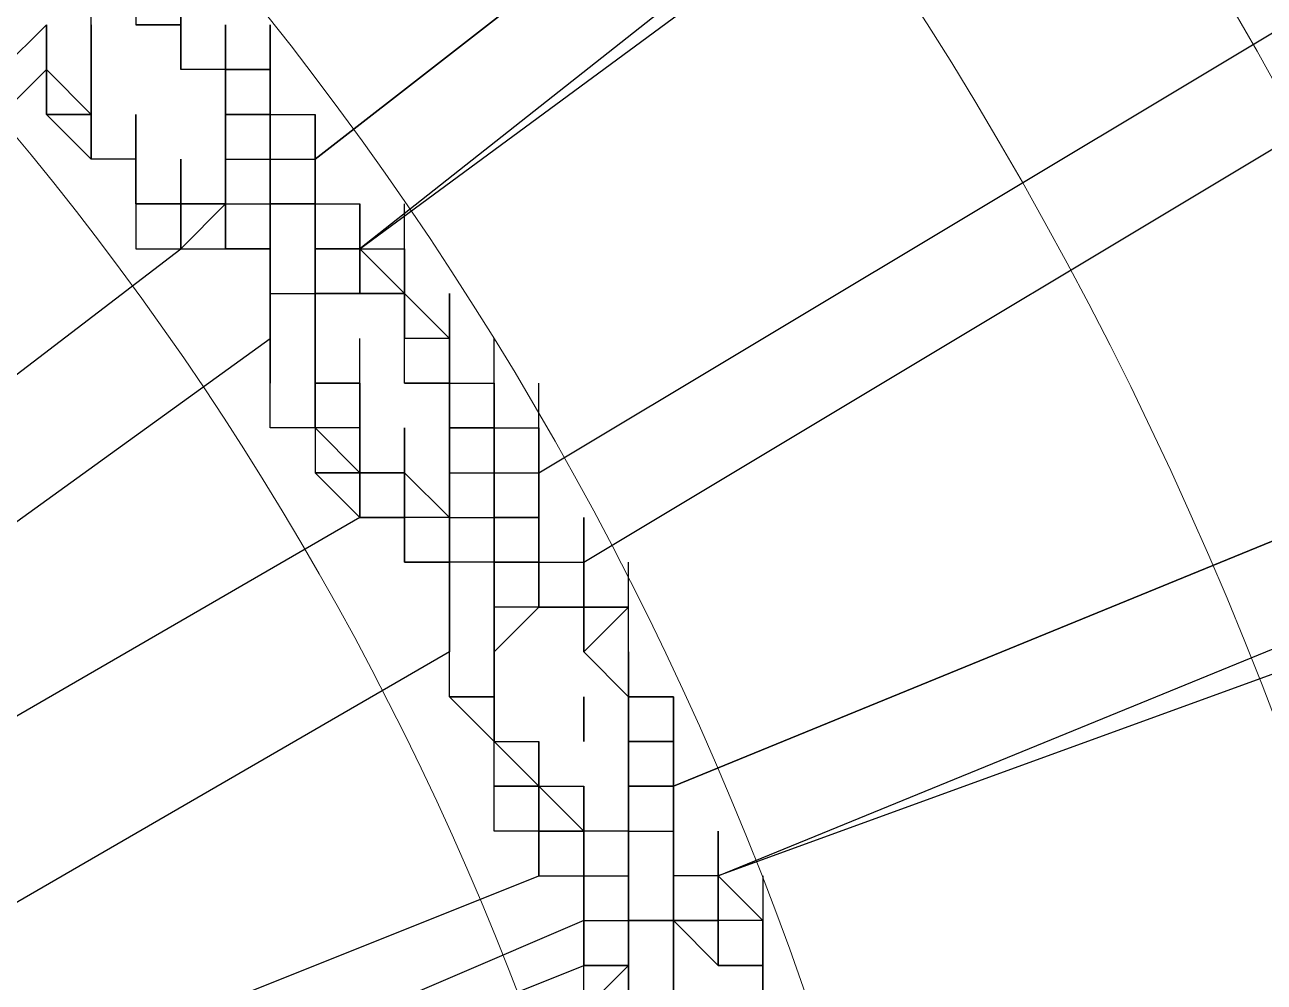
# Model space of a CAD drawing. Header units: inches. Extents: x 3324238 to 135265466, y -1036581 to 20094598.
# Drawn here: x 3353775.409 to 3353777.639, y -519267.171 to -519265.449 of the extents above; entities that cross this region are included whole.
import ezdxf

# ---------------------------------------------------------------- set-up
doc = ezdxf.new("R2010")
doc.units = ezdxf.units.IN
doc.header["$MEASUREMENT"] = 0
doc.layers.add('PDF_Geometry', color=7, linetype='Continuous')

msp = doc.modelspace()

# ---------------------------------------------------------------- linework, layer by layer
at = {"layer": 'PDF_Geometry', "lineweight": 25}
for points in [[(3353777.382, -519264.4823), (3353777.382, -519264.5629), (3353775.9317, -519265.6909)], [(3353774.3202, -519266.8995), (3353775.69, -519265.852), (3353775.69, -519265.7715), (3353775.69, -519265.852), (3353775.69, -519265.7715), (3353775.6094, -519265.7715), (3353775.6094, -519265.852), (3353775.69, -519265.852), (3353775.69, -519265.7715), (3353775.69, -519265.852), (3353775.69, -519265.7715), (3353775.69, -519265.6909), (3353775.69, -519265.7715), (3353775.7705, -519265.7715), (3353775.69, -519265.7715), (3353775.6094, -519265.7715), (3353775.69, -519265.7715), (3353775.6094, -519265.7715), (3353775.6094, -519265.6909), (3353775.6094, -519265.6103), (3353775.6094, -519265.6909), (3353775.6094, -519265.6103), (3353775.6094, -519265.6909), (3353775.6094, -519265.7715), (3353775.69, -519265.7715), (3353775.7705, -519265.7715), (3353775.7705, -519265.6909), (3353775.8511, -519265.6909), (3353775.8511, -519265.6103), (3353775.8511, -519265.6909), (3353775.8511, -519265.7715), (3353775.8511, -519265.6909), (3353775.8511, -519265.7715), (3353775.9317, -519265.7715), (3353775.9317, -519265.6909), (3353777.382, -519264.5629)], [(3353777.5431, -519264.6435), (3353776.0123, -519265.852), (3353776.0928, -519265.852), (3353776.0928, -519265.9326), (3353776.0928, -519266.0132), (3353776.0928, -519265.9326), (3353776.0928, -519266.0132), (3353776.0928, -519265.9326), (3353776.0123, -519265.9326), (3353776.0928, -519265.9326), (3353776.0928, -519266.0132), (3353776.0928, -519265.9326), (3353776.0928, -519265.852), (3353776.0928, -519265.9326), (3353776.0123, -519265.852), (3353776.0123, -519265.7715), (3353776.0123, -519265.852), (3353776.0123, -519265.9326), (3353776.0123, -519265.852), (3353776.0123, -519265.7715), (3353776.0123, -519265.852), (3353776.0123, -519265.7715), (3353776.0123, -519265.852), (3353776.0123, -519265.7715)], [(3353775.8511, -519265.6909), (3353775.9317, -519265.6909), (3353775.9317, -519265.7715), (3353775.9317, -519265.6909), (3353775.9317, -519265.7715), (3353776.0123, -519265.7715), (3353776.0123, -519265.852), (3353776.0123, -519265.9326), (3353776.0123, -519265.852), (3353776.0123, -519265.9326), (3353776.0123, -519265.852), (3353777.5431, -519264.7241)], [(3353775.5288, -519265.4492), (3353775.5288, -519265.3686), (3353775.6094, -519265.3686), (3353775.6094, -519265.4492), (3353775.69, -519265.4492), (3353775.69, -519265.3686), (3353775.69, -519265.4492), (3353775.69, -519265.3686), (3353775.69, -519265.2881), (3353775.69, -519265.3686), (3353775.69, -519265.4492), (3353775.69, -519265.3686), (3353775.6094, -519265.3686), (3353775.6094, -519265.4492), (3353775.69, -519265.4492), (3353775.6094, -519265.4492), (3353775.69, -519265.4492), (3353775.69, -519265.5298), (3353775.69, -519265.4492), (3353775.69, -519265.3686)], [(3353776.1734, -519266.2549), (3353776.1734, -519266.3355), (3353776.1734, -519266.2549), (3353776.1734, -519266.1743), (3353776.1734, -519266.2549), (3353776.254, -519266.2549), (3353776.254, -519266.3355), (3353776.254, -519266.416), (3353776.254, -519266.3355), (3353776.254, -519266.2549), (3353776.3345, -519266.2549), (3353777.946, -519265.2881)], [(3353774.1591, -519266.8189), (3353775.4482, -519265.5298), (3353775.4482, -519265.4492), (3353775.3677, -519265.5298)], [(3353775.4482, -519265.4492), (3353775.4482, -519265.5298), (3353775.4482, -519265.4492)], [(3353775.4482, -519265.4492), (3353775.4482, -519265.5298), (3353775.4482, -519265.4492)], [(3353775.5288, -519265.5298), (3353775.5288, -519265.4492)], [(3353775.69, -519265.4492), (3353775.69, -519265.5298)], [(3353775.7705, -519265.6103), (3353775.7705, -519265.5298), (3353775.7705, -519265.4492), (3353775.7705, -519265.5298), (3353775.7705, -519265.4492), (3353775.7705, -519265.5298), (3353775.7705, -519265.4492), (3353775.7705, -519265.5298), (3353775.8511, -519265.5298), (3353775.8511, -519265.6103), (3353775.9317, -519265.6103), (3353775.9317, -519265.6909), (3353775.9317, -519265.7715), (3353775.9317, -519265.6909), (3353775.9317, -519265.6103), (3353775.9317, -519265.6909), (3353775.9317, -519265.7715), (3353775.9317, -519265.852), (3353775.9317, -519265.7715), (3353775.9317, -519265.852), (3353775.9317, -519265.9326), (3353775.9317, -519265.852), (3353775.9317, -519265.9326), (3353775.9317, -519265.852), (3353775.9317, -519265.9326), (3353775.9317, -519265.852), (3353775.9317, -519265.9326), (3353775.9317, -519265.852), (3353775.9317, -519265.9326), (3353775.9317, -519265.852), (3353775.9317, -519265.7715), (3353775.9317, -519265.852), (3353775.9317, -519265.9326), (3353775.9317, -519265.852), (3353775.9317, -519265.7715)], [(3353775.8511, -519266.0132), (3353775.8511, -519265.9326), (3353775.8511, -519266.0132), (3353775.8511, -519265.9326), (3353775.8511, -519266.0132), (3353775.8511, -519265.9326), (3353775.8511, -519266.0132), (3353775.8511, -519265.9326), (3353775.8511, -519265.8521), (3353775.8511, -519265.9326), (3353775.8511, -519266.0132), (3353775.8511, -519265.9326), (3353775.8511, -519265.852), (3353775.8511, -519265.7715), (3353775.8511, -519265.6909), (3353775.8511, -519265.6103), (3353775.8511, -519265.6909), (3353775.8511, -519265.6103), (3353775.8511, -519265.5298), (3353775.8511, -519265.4492), (3353775.8511, -519265.5298), (3353775.7705, -519265.5298), (3353775.7705, -519265.4492)], [(3353775.4483, -519265.5298), (3353775.4483, -519265.4492)], [(3353775.5288, -519265.6909), (3353775.5288, -519265.6103), (3353775.5288, -519265.5298), (3353775.5288, -519265.4492)], [(3353775.69, -519265.5298), (3353775.69, -519265.4492)], [(3353775.7705, -519265.5298), (3353775.7705, -519265.4492)], [(3353776.4151, -519266.4161), (3353778.0265, -519265.4492)], [(3353775.6094, -519265.6909), (3353775.6094, -519265.7715), (3353775.69, -519265.7715), (3353775.6094, -519265.7715), (3353775.6094, -519265.6909), (3353775.6094, -519265.7715), (3353775.6094, -519265.6909), (3353775.5288, -519265.6909), (3353775.4482, -519265.6103), (3353775.5288, -519265.6103), (3353775.4482, -519265.5298), (3353775.4482, -519265.6103)], [(3353775.4482, -519265.5298), (3353775.5288, -519265.6103), (3353775.5288, -519265.5298)], [(3353775.4482, -519265.5298), (3353775.4482, -519265.6103), (3353775.4482, -519265.5298)], [(3353775.5288, -519265.6909), (3353775.5288, -519265.6103), (3353775.5288, -519265.5298)], [(3353775.5288, -519265.6103), (3353775.5288, -519265.5298)], [(3353775.5288, -519265.6103), (3353775.5288, -519265.5298)], [(3353775.5288, -519265.6103), (3353775.5288, -519265.5298)], [(3353775.5288, -519265.6103), (3353775.5288, -519265.5298)], [(3353775.5288, -519265.6103), (3353775.5288, -519265.5298)], [(3353775.7705, -519265.5298), (3353775.69, -519265.5298)], [(3353775.7705, -519265.6909), (3353775.7705, -519265.7715), (3353775.7705, -519265.6909), (3353775.8511, -519265.6909), (3353775.8511, -519265.6103), (3353775.8511, -519265.5298), (3353775.8511, -519265.6103), (3353775.8511, -519265.5298), (3353775.8511, -519265.6103), (3353775.7705, -519265.6103), (3353775.8511, -519265.6103)], [(3353775.7705, -519265.6909), (3353775.7705, -519265.7715), (3353775.8511, -519265.7715), (3353775.8511, -519265.6909), (3353775.8511, -519265.6103), (3353775.8511, -519265.6909), (3353775.9317, -519265.6909), (3353775.9317, -519265.7715), (3353775.8511, -519265.7715), (3353775.8511, -519265.852), (3353775.8511, -519265.7715), (3353775.8511, -519265.852), (3353775.8511, -519265.7715), (3353775.8511, -519265.852), (3353775.7705, -519265.852), (3353775.7705, -519265.7715), (3353775.7705, -519265.6909), (3353775.7705, -519265.6103), (3353775.7705, -519265.6909), (3353775.7705, -519265.7715), (3353775.7705, -519265.6909), (3353775.7705, -519265.7715), (3353775.7705, -519265.6909), (3353775.7705, -519265.6103), (3353775.7705, -519265.5298), (3353775.7705, -519265.6103), (3353775.7705, -519265.5298)], [(3353775.7705, -519265.6103), (3353775.7705, -519265.5298), (3353775.7705, -519265.6103)], [(3353775.7705, -519265.6103), (3353775.7705, -519265.5298)], [(3353775.8511, -519265.6103), (3353775.8511, -519265.5298)], [(3353775.5288, -519265.6103), (3353775.4482, -519265.6103)], [(3353775.5288, -519265.6909), (3353775.5288, -519265.6103)], [(3353775.5288, -519265.6103), (3353775.5288, -519265.6909)], [(3353775.6094, -519265.6909), (3353775.6094, -519265.6103)], [(3353775.6094, -519265.6909), (3353775.6094, -519265.6103)], [(3353775.6094, -519265.7715), (3353775.6094, -519265.6909), (3353775.6094, -519265.6103)], [(3353775.6094, -519265.7715), (3353775.6094, -519265.6909), (3353775.6094, -519265.6103)], [(3353775.6094, -519265.6909), (3353775.6094, -519265.6103)], [(3353775.8511, -519265.6103), (3353775.7705, -519265.6103), (3353775.8511, -519265.6103)], [(3353775.8511, -519265.6909), (3353775.8511, -519265.6103)], [(3353775.8511, -519265.6909), (3353775.8511, -519265.6103)], [(3353775.9317, -519265.6909), (3353775.9317, -519265.6103)], [(3353775.9317, -519265.6909), (3353775.9317, -519265.6103)], [(3353775.9317, -519265.6909), (3353775.9317, -519265.6103)], [(3353775.9317, -519265.6909), (3353775.9317, -519265.6103)], [(3353775.9317, -519265.6909), (3353775.9317, -519265.6103)], [(3353775.9317, -519265.7715), (3353775.9317, -519265.6909), (3353775.9317, -519265.6103), (3353775.9317, -519265.6909), (3353775.9317, -519265.6103)], [(3353775.9317, -519265.6909), (3353775.9317, -519265.6103)], [(3353775.9317, -519265.6909), (3353775.9317, -519265.6103)], [(3353775.9317, -519265.6909), (3353775.9317, -519265.6103)], [(3353775.9317, -519265.7715), (3353775.9317, -519265.6909), (3353775.9317, -519265.6103)], [(3353774.3202, -519266.8995), (3353775.69, -519265.852), (3353775.7705, -519265.7715), (3353775.7705, -519265.6909), (3353775.7705, -519265.7715), (3353775.7705, -519265.6909), (3353775.7705, -519265.7715), (3353775.7705, -519265.852), (3353775.7705, -519265.7715), (3353775.7705, -519265.852), (3353775.7705, -519265.7715), (3353775.7705, -519265.6909), (3353775.7705, -519265.7715), (3353775.7705, -519265.6909), (3353775.7705, -519265.7715), (3353775.7705, -519265.6909), (3353775.7705, -519265.7715), (3353775.7705, -519265.6909), (3353775.7705, -519265.7715), (3353775.69, -519265.852), (3353775.69, -519265.7715), (3353775.69, -519265.6909), (3353775.69, -519265.7715)], [(3353775.6094, -519265.6909), (3353775.5288, -519265.6909)], [(3353775.6094, -519265.6909), (3353775.6094, -519265.7715), (3353775.6094, -519265.6909)], [(3353775.69, -519265.6909), (3353775.69, -519265.7715), (3353775.69, -519265.6909), (3353775.69, -519265.7715), (3353775.6094, -519265.7715), (3353775.6094, -519265.6909), (3353775.6094, -519265.7715), (3353775.6094, -519265.6909), (3353775.6094, -519265.7715), (3353775.6094, -519265.852)], [(3353775.69, -519265.7715), (3353775.69, -519265.6909)], [(3353775.69, -519265.852), (3353775.7705, -519265.852), (3353775.7705, -519265.7715), (3353775.7705, -519265.6909), (3353775.7705, -519265.7715), (3353775.7705, -519265.852), (3353775.7705, -519265.7715), (3353775.7705, -519265.6909), (3353775.7705, -519265.7715), (3353775.7705, -519265.6909), (3353775.7705, -519265.7715), (3353775.7705, -519265.852), (3353775.8511, -519265.852), (3353775.8511, -519265.7715), (3353775.8511, -519265.852), (3353775.8511, -519265.7715), (3353775.8511, -519265.6909), (3353775.8511, -519265.7715), (3353775.8511, -519265.6909), (3353775.8511, -519265.7715), (3353775.8511, -519265.852), (3353775.8511, -519265.9326), (3353775.8511, -519266.0132), (3353775.8511, -519265.9326), (3353775.8511, -519265.852), (3353775.8511, -519265.9326), (3353775.8511, -519265.852), (3353775.8511, -519265.9326), (3353775.8511, -519265.852), (3353775.8511, -519265.9326), (3353775.8511, -519265.852), (3353775.8511, -519265.9326), (3353775.8511, -519265.852), (3353775.8511, -519265.9326), (3353775.8511, -519265.852), (3353775.8511, -519265.9326), (3353775.8511, -519265.852)], [(3353775.69, -519265.7715), (3353775.69, -519265.6909)], [(3353775.7705, -519265.7715), (3353775.7705, -519265.6909)], [(3353775.7705, -519265.7715), (3353775.7705, -519265.6909)], [(3353775.7705, -519265.7715), (3353775.7705, -519265.6909)], [(3353775.7705, -519265.7715), (3353775.7705, -519265.6909)], [(3353775.8511, -519265.7715), (3353775.8511, -519265.6909)], [(3353775.8511, -519265.8521), (3353775.8511, -519265.7715), (3353775.8511, -519265.6909)], [(3353775.9317, -519265.852), (3353775.9317, -519265.7715), (3353775.9317, -519265.6909)], [(3353775.9317, -519265.7715), (3353775.9317, -519265.6909)], [(3353775.9317, -519265.7715), (3353775.9317, -519265.6909)], [(3353775.9317, -519265.7715), (3353775.9317, -519265.6909)], [(3353775.9317, -519265.7715), (3353775.9317, -519265.6909)], [(3353775.7705, -519265.852), (3353775.7705, -519265.7715)], [(3353775.8511, -519265.852), (3353775.8511, -519265.7715)], [(3353775.9317, -519265.852), (3353775.9317, -519265.7715)], [(3353775.9317, -519265.852), (3353775.9317, -519265.7715)], [(3353775.9317, -519265.852), (3353775.9317, -519265.7715)], [(3353775.9317, -519265.852), (3353775.9317, -519265.7715)], [(3353775.9317, -519265.7715), (3353775.9317, -519265.852)], [(3353775.9317, -519265.852), (3353775.9317, -519265.7715)], [(3353775.9317, -519265.9326), (3353775.9317, -519265.852), (3353775.9317, -519265.7715)], [(3353775.9317, -519265.852), (3353775.9317, -519265.7715)], [(3353775.9317, -519265.8521), (3353775.9317, -519265.7715)], [(3353776.0122, -519265.852), (3353776.0122, -519265.7715)], [(3353776.0122, -519265.852), (3353776.0122, -519265.7715)], [(3353776.0928, -519265.8521), (3353776.0928, -519265.7715)], [(3353774.4008, -519267.0606), (3353775.8511, -519266.0132), (3353775.8511, -519265.9326), (3353775.8511, -519265.852), (3353775.8511, -519265.9326), (3353775.8511, -519266.0132), (3353775.8511, -519265.9326), (3353775.9317, -519265.9326), (3353775.9317, -519266.0132), (3353775.9317, -519265.9326), (3353775.9317, -519265.852), (3353775.9317, -519265.9326), (3353775.9317, -519265.852)], [(3353775.8511, -519265.9326), (3353775.8511, -519265.852)], [(3353775.8511, -519265.9326), (3353775.8511, -519265.852), (3353775.8511, -519265.9326)], [(3353775.8511, -519265.9326), (3353775.8511, -519265.852)], [(3353775.9317, -519265.9326), (3353775.9317, -519265.852)], [(3353775.9317, -519265.9326), (3353775.9317, -519265.852)], [(3353775.9317, -519265.9326), (3353775.9317, -519265.852)], [(3353775.9317, -519265.9326), (3353775.9317, -519265.852)], [(3353775.9317, -519265.852), (3353775.9317, -519265.9326)], [(3353775.9317, -519265.9326), (3353775.9317, -519265.852), (3353776.0122, -519265.852)], [(3353775.9317, -519265.9326), (3353775.9317, -519265.852)], [(3353775.9317, -519265.9326), (3353775.9317, -519265.852)], [(3353775.9317, -519265.9326), (3353775.9317, -519265.852)], [(3353775.9317, -519265.9326), (3353775.9317, -519265.852)], [(3353775.9317, -519265.9326), (3353775.9317, -519265.852)], [(3353776.0123, -519265.852), (3353775.9317, -519265.852)], [(3353775.9317, -519265.852), (3353776.0123, -519265.852)], [(3353775.9317, -519265.9326), (3353775.9317, -519265.852)], [(3353775.9317, -519265.9326), (3353775.9317, -519265.852)], [(3353775.9317, -519265.9326), (3353775.9317, -519265.852)], [(3353775.9317, -519265.9326), (3353775.9317, -519265.852)], [(3353775.9317, -519265.852), (3353775.9317, -519265.9326)], [(3353775.9317, -519265.9326), (3353775.9317, -519265.852)], [(3353775.9317, -519265.9326), (3353775.9317, -519265.852)], [(3353775.9317, -519265.9326), (3353775.9317, -519265.8521)], [(3353775.9317, -519265.9326), (3353775.9317, -519265.8521)], [(3353776.0928, -519265.9326), (3353776.0122, -519265.852)], [(3353776.0122, -519265.9326), (3353776.0122, -519265.8521)], [(3353776.0123, -519265.852), (3353776.0928, -519265.852)], [(3353776.0928, -519266.0132), (3353776.0928, -519265.9326), (3353776.0928, -519265.8521)], [(3353774.4008, -519267.0606), (3353775.8511, -519266.0132), (3353775.8511, -519265.9326)], [(3353775.9317, -519265.9326), (3353775.9317, -519266.0132), (3353775.9317, -519266.0938), (3353775.9317, -519266.1743), (3353775.8511, -519266.1743), (3353775.8511, -519266.0938), (3353775.8511, -519266.0132)], [(3353775.8511, -519266.0132), (3353775.8511, -519265.9326)], [(3353775.8511, -519266.0132), (3353775.8511, -519265.9326)], [(3353775.8511, -519266.0132), (3353775.8511, -519265.9326)], [(3353775.8511, -519266.0132), (3353775.8511, -519265.9326)], [(3353776.0123, -519266.0938), (3353776.0123, -519266.1743), (3353775.9317, -519266.1743), (3353775.9317, -519266.0938), (3353775.9317, -519266.1743), (3353775.9317, -519266.0938), (3353775.9317, -519266.1743), (3353775.9317, -519266.0938), (3353775.9317, -519266.0132), (3353775.9317, -519266.0938), (3353775.9317, -519266.1743), (3353775.9317, -519266.0938), (3353775.9317, -519266.1743), (3353775.9317, -519266.0938), (3353775.9317, -519266.1743), (3353775.9317, -519266.0938), (3353775.9317, -519266.0132), (3353775.9317, -519265.9326), (3353775.9317, -519266.0132), (3353775.9317, -519266.0938), (3353775.9317, -519266.1743)], [(3353775.9317, -519265.9326), (3353776.0123, -519265.9326), (3353775.9317, -519265.9326)], [(3353776.0928, -519265.9326), (3353776.0928, -519266.0132)], [(3353776.0928, -519265.9326), (3353776.1734, -519266.0132)], [(3353776.1734, -519265.9326), (3353776.1734, -519266.0132), (3353776.1734, -519266.0938), (3353776.0928, -519266.0938), (3353776.0928, -519266.0132), (3353776.0928, -519265.9326)], [(3353776.0928, -519266.0132), (3353776.0928, -519265.9326)], [(3353776.0928, -519266.0132), (3353776.0928, -519265.9326)], [(3353776.1734, -519266.0132), (3353776.0928, -519265.9326)], [(3353776.1734, -519266.0132), (3353776.1734, -519265.9326)], [(3353776.1734, -519266.0132), (3353776.1734, -519265.9326)], [(3353775.8511, -519266.1743), (3353775.8511, -519266.0938), (3353775.8511, -519266.0132), (3353775.8511, -519266.0938)], [(3353775.9317, -519266.1743), (3353775.9317, -519266.0938), (3353775.9317, -519266.0132)], [(3353775.9317, -519266.0938), (3353775.9317, -519266.0132)], [(3353775.9317, -519266.2549), (3353776.0123, -519266.2549), (3353776.0123, -519266.1743), (3353776.0123, -519266.0938), (3353776.0123, -519266.0132)], [(3353775.9317, -519266.1743), (3353775.9317, -519266.0938), (3353775.9317, -519266.0132)], [(3353776.1734, -519266.0132), (3353776.0928, -519266.0132)], [(3353776.0928, -519266.0938), (3353776.1734, -519266.0938), (3353776.1734, -519266.0132), (3353776.1734, -519266.0938), (3353776.254, -519266.0938), (3353776.254, -519266.1743), (3353776.254, -519266.0938), (3353776.254, -519266.0132)], [(3353776.0928, -519266.0938), (3353776.0928, -519266.0132)], [(3353776.1734, -519266.0938), (3353776.1734, -519266.0132)], [(3353776.1734, -519266.0938), (3353776.1734, -519266.0132)], [(3353776.1734, -519266.0938), (3353776.1734, -519266.0132)], [(3353776.1734, -519266.0938), (3353776.1734, -519266.0132)], [(3353776.1734, -519266.0938), (3353776.1734, -519266.0132)], [(3353776.1734, -519266.0938), (3353776.1734, -519266.0132)], [(3353776.0123, -519266.0938), (3353775.9317, -519266.0938), (3353776.0123, -519266.0938)], [(3353775.9317, -519266.1743), (3353775.9317, -519266.0938)], [(3353776.0122, -519266.1743), (3353776.0122, -519266.0938)], [(3353776.0123, -519266.1743), (3353776.0123, -519266.0938)], [(3353776.0928, -519266.1743), (3353776.0928, -519266.2549), (3353776.0928, -519266.3355), (3353776.0928, -519266.2549), (3353776.0928, -519266.3355), (3353776.0928, -519266.2549), (3353776.0928, -519266.3355), (3353776.0928, -519266.2549), (3353776.1734, -519266.3355), (3353776.1734, -519266.2549), (3353776.1734, -519266.3355), (3353776.1734, -519266.2549), (3353776.1734, -519266.1743), (3353776.1734, -519266.2549), (3353776.254, -519266.2549), (3353776.254, -519266.1743), (3353776.3345, -519266.1743), (3353776.3345, -519266.0938)], [(3353776.254, -519266.3355), (3353776.254, -519266.416), (3353776.1734, -519266.416), (3353776.1734, -519266.3355), (3353776.1734, -519266.2549), (3353776.1734, -519266.3355), (3353776.1734, -519266.2549), (3353776.1734, -519266.1743), (3353776.1734, -519266.0938), (3353776.1734, -519266.1743), (3353776.1734, -519266.2549), (3353776.1734, -519266.3355), (3353776.1734, -519266.416), (3353776.1734, -519266.3355), (3353776.1734, -519266.416), (3353776.1734, -519266.3355), (3353776.1734, -519266.2549), (3353776.1734, -519266.3355), (3353776.1734, -519266.2549)], [(3353776.1734, -519266.1743), (3353776.1734, -519266.0938)], [(3353776.1734, -519266.1743), (3353776.1734, -519266.0938)], [(3353776.1734, -519266.1743), (3353776.1734, -519266.0938)], [(3353776.1734, -519266.1743), (3353776.1734, -519266.0938)], [(3353776.1734, -519266.0938), (3353776.2539, -519266.0938)], [(3353776.254, -519266.2549), (3353776.254, -519266.1743), (3353776.254, -519266.0938)], [(3353776.254, -519266.1743), (3353776.254, -519266.0938), (3353776.254, -519266.1743)], [(3353776.254, -519266.1743), (3353776.254, -519266.0938)], [(3353776.254, -519266.1743), (3353776.254, -519266.0938)], [(3353776.254, -519266.1743), (3353776.254, -519266.0938)], [(3353776.254, -519266.1743), (3353776.254, -519266.0938)], [(3353776.7374, -519267.0606), (3353776.6568, -519266.98), (3353776.6568, -519267.0606), (3353776.6568, -519266.98), (3353776.5763, -519266.98), (3353776.5763, -519267.0606), (3353776.5763, -519266.98), (3353776.5763, -519267.0606), (3353776.5763, -519266.98), (3353776.5763, -519266.8995), (3353776.5763, -519266.8189), (3353776.5763, -519266.8995), (3353776.5763, -519266.8189), (3353778.3488, -519266.0938), (3353778.3488, -519266.1743), (3353778.3488, -519266.2549), (3353778.3488, -519266.1743)], [(3353778.3488, -519266.0938), (3353776.5763, -519266.8189), (3353776.5763, -519266.8995), (3353776.5763, -519266.98), (3353776.5763, -519267.0606), (3353776.5763, -519266.98), (3353776.5763, -519267.0606), (3353776.6568, -519267.0606), (3353776.6568, -519267.1412), (3353776.7374, -519267.1412), (3353776.7374, -519267.2218), (3353776.7374, -519267.1412), (3353776.7374, -519267.0606), (3353776.7374, -519267.1412), (3353776.7374, -519267.0606), (3353776.7374, -519267.1412), (3353776.7374, -519267.2218)], [(3353776.0928, -519266.1743), (3353776.0928, -519266.2549), (3353776.0928, -519266.1743), (3353776.0928, -519266.2549), (3353776.0928, -519266.3355), (3353776.0928, -519266.2549), (3353776.1734, -519266.3355), (3353776.0928, -519266.3355), (3353776.0123, -519266.3355), (3353774.4814, -519267.2218)], [(3353775.9317, -519266.1743), (3353775.9317, -519266.2549)], [(3353775.9317, -519266.1743), (3353776.0123, -519266.2549), (3353776.0123, -519266.1743)], [(3353776.0122, -519266.2549), (3353776.0122, -519266.1743)], [(3353776.0122, -519266.2549), (3353776.0122, -519266.1743)], [(3353776.0122, -519266.2549), (3353776.0122, -519266.1743)], [(3353776.0123, -519266.2549), (3353776.0123, -519266.1743)], [(3353776.0123, -519266.2549), (3353776.0123, -519266.1743)], [(3353776.0123, -519266.2549), (3353776.0123, -519266.1743)], [(3353776.0123, -519266.2549), (3353776.0123, -519266.1743)], [(3353776.0123, -519266.2549), (3353776.0123, -519266.1743)], [(3353776.0123, -519266.2549), (3353776.0123, -519266.1743)], [(3353776.0123, -519266.2549), (3353776.0123, -519266.1743)], [(3353776.0928, -519266.2549), (3353776.0928, -519266.1743)], [(3353776.1734, -519266.2549), (3353776.1734, -519266.1743)], [(3353776.1734, -519266.2549), (3353776.1734, -519266.1743)], [(3353776.2539, -519266.2549), (3353776.2539, -519266.3355), (3353776.2539, -519266.2549), (3353776.2539, -519266.1743)], [(3353776.4957, -519266.5772), (3353776.4957, -519266.6578), (3353776.4957, -519266.5772), (3353776.4957, -519266.6578), (3353776.4957, -519266.5772), (3353776.4957, -519266.6578), (3353776.4957, -519266.7383), (3353776.4957, -519266.6578), (3353776.5763, -519266.6578), (3353776.5763, -519266.7383), (3353776.5763, -519266.6578), (3353776.5763, -519266.7383), (3353776.4957, -519266.7383), (3353776.4957, -519266.6578), (3353776.4957, -519266.5772), (3353776.4957, -519266.4966), (3353776.4151, -519266.4966), (3353776.3345, -519266.4966), (3353776.3345, -519266.416), (3353776.3345, -519266.4966), (3353776.3345, -519266.416), (3353776.3345, -519266.4966), (3353776.3345, -519266.416), (3353776.254, -519266.416), (3353776.3345, -519266.416), (3353776.3345, -519266.3355), (3353776.3345, -519266.2549), (3353776.3345, -519266.3355), (3353776.3345, -519266.2549), (3353776.3345, -519266.1743), (3353776.3345, -519266.2549), (3353776.3345, -519266.3355), (3353776.254, -519266.3355), (3353776.3345, -519266.3355), (3353776.3345, -519266.416), (3353776.3345, -519266.4966), (3353776.3345, -519266.416), (3353776.3345, -519266.3355), (3353776.3345, -519266.2549)], [(3353776.254, -519266.1743), (3353776.254, -519266.2549), (3353776.254, -519266.1743)], [(3353776.254, -519266.2549), (3353776.254, -519266.1743)], [(3353776.254, -519266.2549), (3353776.254, -519266.1743)], [(3353776.254, -519266.2549), (3353776.254, -519266.1743)], [(3353776.3345, -519266.416), (3353776.3345, -519266.4966), (3353776.3345, -519266.416), (3353776.3345, -519266.3355), (3353776.3345, -519266.416), (3353776.3345, -519266.3355), (3353776.3345, -519266.416), (3353776.3345, -519266.3355), (3353776.3345, -519266.2549), (3353776.3345, -519266.1743)], [(3353776.3345, -519266.2549), (3353776.3345, -519266.1743)], [(3353775.9317, -519266.2549), (3353776.0123, -519266.2549)], [(3353776.0122, -519266.3355), (3353776.0122, -519266.2549)], [(3353776.0123, -519266.3355), (3353776.0123, -519266.2549)], [(3353776.0123, -519266.2549), (3353776.0123, -519266.3355)], [(3353776.0123, -519266.2549), (3353776.0928, -519266.2549)], [(3353776.0123, -519266.2549), (3353776.0928, -519266.2549)], [(3353776.0928, -519266.3355), (3353776.0928, -519266.2549)], [(3353776.1734, -519266.416), (3353776.1734, -519266.3355), (3353776.1734, -519266.2549)], [(3353776.1734, -519266.3355), (3353776.1734, -519266.2549)], [(3353776.254, -519266.7383), (3353776.1734, -519266.6578), (3353776.1734, -519266.5772), (3353776.1734, -519266.4966), (3353776.1734, -519266.5772), (3353776.1734, -519266.4966), (3353776.1734, -519266.416), (3353776.1734, -519266.4966), (3353776.1734, -519266.416), (3353776.1734, -519266.3355), (3353776.1734, -519266.2549), (3353776.1734, -519266.3355), (3353776.1734, -519266.2549), (3353776.254, -519266.2549), (3353776.254, -519266.3355), (3353776.254, -519266.416), (3353776.254, -519266.3355), (3353776.254, -519266.416), (3353776.254, -519266.4966), (3353776.254, -519266.5772), (3353776.254, -519266.6578), (3353776.254, -519266.7383), (3353776.254, -519266.6578), (3353776.254, -519266.7383), (3353776.254, -519266.6578), (3353776.254, -519266.7383), (3353776.254, -519266.6578), (3353776.254, -519266.7383), (3353776.254, -519266.6578), (3353776.254, -519266.5772), (3353776.254, -519266.4966), (3353776.254, -519266.416), (3353776.254, -519266.4966)], [(3353776.1734, -519266.3355), (3353776.1734, -519266.2549)], [(3353776.1734, -519266.3355), (3353776.1734, -519266.2549)], [(3353776.1734, -519266.3355), (3353776.1734, -519266.2549)], [(3353776.1734, -519266.3355), (3353776.1734, -519266.2549)], [(3353776.1734, -519266.3355), (3353776.1734, -519266.2549)], [(3353776.1734, -519266.3355), (3353776.1734, -519266.2549)], [(3353776.1734, -519266.416), (3353776.1734, -519266.3355), (3353776.1734, -519266.2549)], [(3353776.1734, -519266.3355), (3353776.1734, -519266.2549)], [(3353776.1734, -519266.3355), (3353776.1734, -519266.2549)], [(3353776.2539, -519266.3355), (3353776.2539, -519266.416), (3353776.2539, -519266.3355), (3353776.2539, -519266.2549)], [(3353776.2539, -519266.3355), (3353776.2539, -519266.2549)], [(3353776.2539, -519266.3355), (3353776.2539, -519266.2549)], [(3353776.254, -519266.2549), (3353776.254, -519266.3355), (3353776.254, -519266.2549)], [(3353776.254, -519266.3355), (3353776.254, -519266.2549)], [(3353776.254, -519266.3355), (3353776.254, -519266.2549)], [(3353776.254, -519266.3355), (3353776.254, -519266.2549)], [(3353776.3345, -519266.3355), (3353776.3345, -519266.2549)], [(3353776.7374, -519266.98), (3353776.7374, -519267.0606), (3353776.6568, -519267.0606), (3353776.5763, -519267.0606), (3353776.6568, -519267.1412), (3353776.6568, -519267.0606), (3353776.6568, -519266.98), (3353776.6568, -519266.8995), (3353776.6568, -519266.98), (3353776.6568, -519266.8995), (3353776.6568, -519266.98), (3353776.6568, -519266.8995), (3353776.6568, -519266.98), (3353776.6568, -519266.8995), (3353776.6568, -519266.98), (3353776.6568, -519266.8995), (3353776.6568, -519266.98), (3353776.6568, -519266.8995), (3353776.6568, -519266.98), (3353776.6568, -519267.0606), (3353776.6568, -519267.1412), (3353776.6568, -519267.0606), (3353776.6568, -519266.98), (3353778.4294, -519266.2549)], [(3353776.0122, -519266.3355), (3353776.0928, -519266.3355)], [(3353776.0928, -519266.3355), (3353776.0122, -519266.3355)], [(3353776.0928, -519266.4161), (3353776.0928, -519266.3355)], [(3353776.1734, -519266.4966), (3353776.1734, -519266.416), (3353776.1734, -519266.3355), (3353776.1734, -519266.416), (3353776.1734, -519266.4966)], [(3353776.1734, -519266.3355), (3353776.254, -519266.3355)], [(3353776.1734, -519266.4966), (3353776.1734, -519266.416), (3353776.1734, -519266.3355)], [(3353776.1734, -519266.416), (3353776.1734, -519266.3355)], [(3353776.1734, -519266.416), (3353776.1734, -519266.3355)], [(3353776.1734, -519266.416), (3353776.1734, -519266.3355)], [(3353776.1734, -519266.416), (3353776.1734, -519266.3355)], [(3353776.1734, -519266.416), (3353776.1734, -519266.3355)], [(3353776.1734, -519266.416), (3353776.1734, -519266.3355)], [(3353776.3345, -519266.4966), (3353776.254, -519266.4966), (3353776.254, -519266.5772), (3353776.3345, -519266.4966), (3353776.4151, -519266.4966), (3353776.4151, -519266.5772), (3353776.4957, -519266.6578), (3353776.4957, -519266.5772), (3353776.4957, -519266.6578), (3353776.4957, -519266.5772), (3353776.4957, -519266.4966), (3353776.4151, -519266.4966), (3353776.4151, -519266.416), (3353776.4151, -519266.3355), (3353776.4151, -519266.416), (3353776.4151, -519266.4966), (3353776.4151, -519266.5772)], [(3353776.254, -519266.416), (3353776.254, -519266.3355)], [(3353776.254, -519266.416), (3353776.254, -519266.3355)], [(3353776.3345, -519266.416), (3353776.3345, -519266.3355)], [(3353776.4151, -519266.416), (3353776.4151, -519266.3355)], [(3353776.4151, -519266.416), (3353776.4151, -519266.3355)], [(3353776.4151, -519266.416), (3353776.4151, -519266.3355)], [(3353778.4294, -519266.3355), (3353776.6568, -519266.98), (3353776.6568, -519266.8995)], [(3353776.1734, -519266.416), (3353776.0928, -519266.416), (3353776.1734, -519266.416)], [(3353776.3345, -519266.4966), (3353776.3345, -519266.416)], [(3353776.3345, -519266.4966), (3353776.3345, -519266.416)], [(3353776.3345, -519266.416), (3353776.3345, -519266.4966)], [(3353776.3345, -519266.4966), (3353776.3345, -519266.4161)], [(3353776.4151, -519266.4966), (3353776.4151, -519266.416)], [(3353776.4151, -519266.4966), (3353776.4151, -519266.4161)], [(3353776.4957, -519266.5772), (3353776.4957, -519266.4966), (3353776.4957, -519266.416)], [(3353776.1734, -519266.4966), (3353776.1734, -519266.5772), (3353774.6425, -519267.4635)], [(3353776.1734, -519266.5772), (3353776.1734, -519266.4966)], [(3353776.1734, -519266.6578), (3353776.1734, -519266.5772), (3353776.1734, -519266.4966), (3353776.1734, -519266.5772)], [(3353776.2539, -519266.6578), (3353776.2539, -519266.5772)], [(3353776.254, -519266.7383), (3353776.254, -519266.6578), (3353776.254, -519266.5772), (3353776.254, -519266.6578), (3353776.254, -519266.5772)], [(3353776.4957, -519266.6578), (3353776.4957, -519266.5772)], [(3353776.1734, -519266.6578), (3353776.254, -519266.6578), (3353776.1734, -519266.6578)], [(3353776.6568, -519266.98), (3353776.5763, -519266.98), (3353776.5763, -519267.0606), (3353776.5763, -519266.98), (3353776.5763, -519267.0606), (3353776.4957, -519267.0606), (3353776.4957, -519267.1412), (3353776.4957, -519267.0606), (3353776.4957, -519266.98), (3353776.4957, -519266.8995), (3353776.4957, -519266.8189), (3353776.4957, -519266.8995), (3353776.4957, -519266.8189), (3353776.4957, -519266.8995), (3353776.5763, -519266.8995), (3353776.5763, -519266.98), (3353776.5763, -519266.8995), (3353776.5763, -519266.8189), (3353776.5763, -519266.7383), (3353776.5763, -519266.6578), (3353776.5763, -519266.7383), (3353776.4957, -519266.7383), (3353776.4957, -519266.6578), (3353776.4957, -519266.7383), (3353776.5763, -519266.7383), (3353776.5763, -519266.6578), (3353776.5763, -519266.7383), (3353776.5763, -519266.8189), (3353776.4957, -519266.8189), (3353776.4957, -519266.8995), (3353776.4957, -519266.98), (3353776.4957, -519266.8995), (3353776.4957, -519266.8189), (3353776.4957, -519266.8995), (3353776.4957, -519266.98), (3353776.4957, -519267.0606), (3353776.4957, -519266.98), (3353776.4957, -519266.8995), (3353776.4957, -519266.8189), (3353776.4957, -519266.8995), (3353776.4957, -519266.8189), (3353776.4957, -519266.8995), (3353776.5763, -519266.8995), (3353776.5763, -519266.8189), (3353776.4957, -519266.8189), (3353776.5763, -519266.8189), (3353776.5763, -519266.7383), (3353776.5763, -519266.6578), (3353776.5763, -519266.7383), (3353776.5763, -519266.6578)], [(3353776.5763, -519266.6578), (3353776.4957, -519266.6578), (3353776.5763, -519266.6578)], [(3353776.4957, -519266.7383), (3353776.4957, -519266.6578)], [(3353776.4957, -519266.7383), (3353776.4957, -519266.6578)], [(3353776.4957, -519266.7383), (3353776.4957, -519266.6578)], [(3353776.4957, -519266.7383), (3353776.4957, -519266.6578)], [(3353776.4957, -519266.7383), (3353776.4957, -519266.6578)], [(3353776.4957, -519266.7383), (3353776.4957, -519266.6578)], [(3353776.4957, -519266.6578), (3353776.4957, -519266.7383)], [(3353776.4957, -519266.7383), (3353776.4957, -519266.6578)], [(3353776.5762, -519266.7383), (3353776.5762, -519266.6578)], [(3353776.5762, -519266.7383), (3353776.5762, -519266.6578)], [(3353776.5762, -519266.7383), (3353776.5762, -519266.6578)], [(3353776.5763, -519266.7383), (3353776.5763, -519266.6578)], [(3353776.5763, -519266.7383), (3353776.5763, -519266.6578)], [(3353776.5763, -519266.7383), (3353776.5763, -519266.6578)], [(3353774.7231, -519267.6246), (3353776.3345, -519266.98), (3353776.3345, -519266.8995), (3353776.3345, -519266.8189), (3353776.3345, -519266.8995), (3353776.3345, -519266.8189), (3353776.3345, -519266.7383), (3353776.3345, -519266.8189), (3353776.3345, -519266.8995), (3353776.3345, -519266.98), (3353776.3345, -519266.8995), (3353776.3345, -519266.8189), (3353776.3345, -519266.8995), (3353776.3345, -519266.8189), (3353776.3345, -519266.7383), (3353776.3345, -519266.8189), (3353776.3345, -519266.7383), (3353776.3345, -519266.8189), (3353776.3345, -519266.7383), (3353776.3345, -519266.8189), (3353776.3345, -519266.8995), (3353776.3345, -519266.98), (3353776.3345, -519266.8995), (3353776.3345, -519266.98), (3353776.3345, -519266.8995), (3353776.3345, -519266.98), (3353776.4151, -519266.98), (3353776.4957, -519266.98), (3353776.4957, -519267.0606), (3353776.5763, -519267.0606), (3353776.4957, -519267.0606), (3353776.5763, -519267.0606), (3353776.5763, -519266.98), (3353776.5763, -519267.0606), (3353776.6568, -519267.0606), (3353776.5763, -519267.0606), (3353776.5763, -519266.98), (3353776.5763, -519266.8995), (3353776.5763, -519266.98), (3353776.5763, -519266.8995), (3353776.5763, -519266.98), (3353776.5763, -519266.8995), (3353776.5763, -519266.98), (3353776.5763, -519266.8995), (3353776.5763, -519266.98), (3353776.5763, -519267.0606), (3353776.5763, -519266.98), (3353776.5763, -519267.0606)], [(3353776.254, -519266.7383), (3353776.3345, -519266.8189)], [(3353776.3345, -519266.8189), (3353776.3345, -519266.7383)], [(3353776.3345, -519266.8189), (3353776.3345, -519266.7383)], [(3353776.4957, -519266.8189), (3353776.4957, -519266.7383)], [(3353776.4957, -519266.8189), (3353776.4957, -519266.7383)], [(3353776.4957, -519266.8189), (3353776.4957, -519266.7383)], [(3353776.4957, -519266.7383), (3353776.4957, -519266.8189)], [(3353776.4957, -519266.8189), (3353776.4957, -519266.7383)], [(3353776.5763, -519266.7383), (3353776.4957, -519266.7383)], [(3353776.5763, -519266.8189), (3353776.5763, -519266.7383), (3353776.4957, -519266.7383)], [(3353776.5762, -519266.8189), (3353776.5762, -519266.7383)], [(3353776.5762, -519266.8189), (3353776.5762, -519266.7383)], [(3353776.5762, -519266.8189), (3353776.5762, -519266.7383)], [(3353776.5762, -519266.8995), (3353776.5762, -519266.8189), (3353776.5762, -519266.7383)], [(3353776.5763, -519266.8189), (3353776.5763, -519266.7383), (3353776.5763, -519266.8189)], [(3353776.5763, -519266.8189), (3353776.5763, -519266.7383)], [(3353776.5763, -519266.8189), (3353776.5763, -519266.7383)], [(3353776.5763, -519266.8189), (3353776.5763, -519266.7383)], [(3353776.3345, -519266.8189), (3353776.254, -519266.8189), (3353776.3345, -519266.8189)], [(3353776.3345, -519266.8189), (3353776.4151, -519266.8995), (3353776.4151, -519266.8189)], [(3353776.3345, -519266.8189), (3353776.4151, -519266.8189)], [(3353776.5763, -519267.1412), (3353776.5763, -519267.0606), (3353776.5763, -519266.98), (3353776.5763, -519267.0606), (3353776.4957, -519267.0606), (3353776.4957, -519266.98), (3353776.4957, -519267.0606), (3353776.4957, -519266.98), (3353776.4957, -519267.0606), (3353776.4957, -519266.98), (3353776.4957, -519266.8995), (3353776.4151, -519266.8995), (3353776.4151, -519266.98), (3353776.4957, -519266.98), (3353776.4957, -519267.0606), (3353776.4957, -519266.98), (3353776.4957, -519266.8995), (3353776.4151, -519266.8995), (3353776.3345, -519266.8995), (3353776.3345, -519266.8189), (3353776.3345, -519266.8995), (3353776.3345, -519266.8189), (3353776.3345, -519266.8995), (3353776.3345, -519266.8189), (3353776.3345, -519266.8995)], [(3353776.4151, -519266.8995), (3353776.4151, -519266.8189)], [(3353776.4151, -519266.8995), (3353776.4151, -519266.8189)], [(3353776.4151, -519266.8995), (3353776.4151, -519266.8189)], [(3353776.4151, -519266.8995), (3353776.4151, -519266.8189)], [(3353776.4151, -519266.8995), (3353776.4151, -519266.8189)], [(3353776.4151, -519266.8995), (3353776.4151, -519266.8189)], [(3353776.4151, -519266.8189), (3353776.4151, -519266.8995), (3353776.4151, -519266.98), (3353776.4151, -519267.0606), (3353776.4957, -519267.0606), (3353776.4957, -519266.98), (3353776.4957, -519267.0606)], [(3353776.4151, -519266.8995), (3353776.4151, -519266.8189)], [(3353776.4151, -519266.8995), (3353776.4151, -519266.8189)], [(3353776.4151, -519266.8995), (3353776.4151, -519266.8189)], [(3353776.4957, -519266.8995), (3353776.4957, -519266.8189)], [(3353776.4957, -519266.8995), (3353776.4957, -519266.8189)], [(3353776.4957, -519266.8995), (3353776.4957, -519266.8189)], [(3353776.4957, -519266.8995), (3353776.4957, -519266.8189)], [(3353776.4957, -519266.8995), (3353776.4957, -519266.8189)], [(3353776.4957, -519266.8995), (3353776.4957, -519266.8189)], [(3353776.4957, -519266.8995), (3353776.4957, -519266.8189)], [(3353776.4957, -519266.8995), (3353776.4957, -519266.8189)], [(3353776.4957, -519266.8995), (3353776.4957, -519266.8189)], [(3353776.4957, -519266.8995), (3353776.4957, -519266.8189)], [(3353776.4957, -519266.8995), (3353776.4957, -519266.8189)], [(3353776.4957, -519266.8995), (3353776.4957, -519266.8189)], [(3353776.4957, -519266.8995), (3353776.4957, -519266.8189)], [(3353776.4957, -519266.8995), (3353776.4957, -519266.8189)], [(3353776.4957, -519266.8995), (3353776.4957, -519266.8189)], [(3353776.4957, -519266.8995), (3353776.4957, -519266.8189)], [(3353776.4957, -519266.8995), (3353776.4957, -519266.8189)], [(3353776.4957, -519266.8995), (3353776.4957, -519266.8189)], [(3353776.4957, -519266.8995), (3353776.4957, -519266.8189)], [(3353776.5762, -519266.98), (3353776.5762, -519266.8995), (3353776.5762, -519266.8189)], [(3353776.5763, -519266.8995), (3353776.5763, -519266.8189)], [(3353776.5763, -519266.8995), (3353776.5763, -519266.8189)], [(3353776.5763, -519266.8995), (3353776.5763, -519266.8189)], [(3353776.5763, -519266.8995), (3353776.5763, -519266.8189)], [(3353776.5763, -519266.8189), (3353776.5763, -519266.8995)], [(3353774.562, -519267.7052), (3353774.562, -519267.7858), (3353774.562, -519267.7052), (3353774.562, -519267.7858), (3353774.562, -519267.7052), (3353774.6425, -519267.7052), (3353774.6425, -519267.6246), (3353774.6425, -519267.544), (3353774.6425, -519267.6246), (3353774.6425, -519267.544), (3353774.6425, -519267.6246), (3353774.7231, -519267.6246), (3353776.3345, -519266.98), (3353776.3345, -519266.8995), (3353776.254, -519266.8995)], [(3353776.3345, -519266.98), (3353776.3345, -519266.8995)], [(3353776.3345, -519266.98), (3353776.3345, -519266.8995)], [(3353776.3345, -519266.98), (3353776.3345, -519266.8995)], [(3353776.3345, -519266.98), (3353776.3345, -519266.8995)], [(3353776.4151, -519266.9801), (3353776.4151, -519266.8995)], [(3353776.4957, -519266.8995), (3353776.4151, -519266.8995)], [(3353776.4151, -519266.98), (3353776.4151, -519266.8995)], [(3353776.4957, -519266.98), (3353776.4957, -519266.8995)], [(3353776.4957, -519266.8995), (3353776.4957, -519266.98), (3353776.4957, -519266.8995)], [(3353776.4957, -519266.98), (3353776.4957, -519266.8995)], [(3353776.4957, -519266.98), (3353776.4957, -519266.8995)], [(3353776.4957, -519266.98), (3353776.4957, -519266.8995)], [(3353776.5762, -519266.98), (3353776.5762, -519266.8995)], [(3353776.5762, -519267.0606), (3353776.5762, -519266.98), (3353776.5762, -519266.8995)], [(3353776.5763, -519266.98), (3353776.5763, -519266.8995)], [(3353776.5763, -519266.98), (3353776.5763, -519266.8995)], [(3353776.818, -519267.2218), (3353776.818, -519267.3023), (3353776.818, -519267.3829), (3353776.818, -519267.3023), (3353776.818, -519267.3829), (3353776.818, -519267.3023), (3353776.818, -519267.3829), (3353776.818, -519267.3023), (3353776.818, -519267.3829), (3353776.818, -519267.3023), (3353776.818, -519267.3829), (3353776.7374, -519267.3829), (3353776.7374, -519267.3023), (3353776.7374, -519267.2218), (3353776.7374, -519267.1412), (3353776.6568, -519267.1412), (3353776.6568, -519267.0606), (3353776.6568, -519267.1412), (3353776.6568, -519267.0606), (3353776.6568, -519266.98), (3353776.6568, -519266.8995), (3353776.6568, -519266.98), (3353776.6568, -519266.8995)], [(3353776.6568, -519267.0606), (3353776.6568, -519266.98), (3353776.6568, -519266.8995)], [(3353776.6568, -519266.9801), (3353776.6568, -519266.8995)], [(3353776.6568, -519266.98), (3353776.6568, -519266.8995)], [(3353776.6568, -519266.98), (3353776.6568, -519266.8995)], [(3353776.4151, -519267.0606), (3353776.4151, -519266.98)], [(3353776.4151, -519267.0606), (3353776.4151, -519266.98)], [(3353776.5763, -519267.2218), (3353776.5763, -519267.1412), (3353776.5763, -519267.0606), (3353776.5763, -519266.98), (3353776.5763, -519267.0606), (3353776.5763, -519266.98), (3353776.5763, -519267.0606), (3353776.4957, -519267.0606), (3353776.4957, -519266.98), (3353776.4957, -519267.0606), (3353776.4957, -519267.1412)], [(3353776.4957, -519267.0606), (3353776.4957, -519266.98)], [(3353776.4957, -519267.0606), (3353776.4957, -519266.98)], [(3353776.4957, -519267.0606), (3353776.4957, -519266.98)], [(3353776.4957, -519267.0606), (3353776.4957, -519266.98)], [(3353776.4957, -519267.0606), (3353776.4957, -519266.98)], [(3353776.4957, -519267.0606), (3353776.4957, -519266.98)], [(3353776.4957, -519267.1412), (3353776.4957, -519267.0606), (3353776.4957, -519266.9801)], [(3353776.5763, -519267.0606), (3353776.5763, -519266.98)], [(3353776.5763, -519267.0606), (3353776.5763, -519266.98)], [(3353776.5763, -519267.0606), (3353776.5763, -519266.98)], [(3353776.5763, -519267.0606), (3353776.5763, -519266.98)], [(3353776.5763, -519267.0606), (3353776.5763, -519266.98)], [(3353776.5763, -519267.0606), (3353776.5763, -519266.9801)], [(3353776.4151, -519267.2218), (3353776.4151, -519267.1412), (3353776.4151, -519267.0606), (3353774.7231, -519267.7858)], [(3353774.8037, -519267.7858), (3353776.4151, -519267.1412), (3353776.4151, -519267.0606)], [(3353776.4151, -519267.0606), (3353776.4957, -519267.0606)], [(3353776.4151, -519267.1412), (3353776.4151, -519267.0606)], [(3353776.4151, -519267.1412), (3353776.4151, -519267.0606)], [(3353776.4151, -519267.1412), (3353776.4151, -519267.0606)], [(3353776.4151, -519267.1412), (3353776.4151, -519267.0606)], [(3353776.4957, -519267.1412), (3353776.4957, -519267.0606)], [(3353776.4957, -519267.0606), (3353776.4957, -519267.1412), (3353776.4957, -519267.0606)], [(3353776.5762, -519267.0606), (3353776.6568, -519267.0606)], [(3353776.5763, -519267.2218), (3353776.5763, -519267.1412), (3353776.5763, -519267.2218), (3353776.5763, -519267.1412), (3353776.5763, -519267.0606), (3353776.5763, -519267.1412), (3353776.5763, -519267.2218)], [(3353776.7374, -519267.1412), (3353776.7374, -519267.0606)], [(3353776.4151, -519267.2218), (3353776.4957, -519267.1412), (3353776.4957, -519267.2218)], [(3353776.4957, -519267.2218), (3353776.4957, -519267.1412), (3353776.4151, -519267.1412)], [(3353776.4151, -519267.1412), (3353776.4957, -519267.1412)], [(3353776.4957, -519267.3023), (3353776.4957, -519267.2218), (3353776.4957, -519267.1412)], [(3353776.4957, -519267.2218), (3353776.4957, -519267.1412), (3353776.4957, -519267.2218)], [(3353776.7374, -519267.2218), (3353776.7374, -519267.1412), (3353776.7374, -519267.2218)], [(3353776.7374, -519267.2218), (3353776.7374, -519267.1412)], [(3353776.7374, -519267.3829), (3353776.7374, -519267.3023), (3353776.7374, -519267.2218), (3353776.7374, -519267.1412)]]:
    msp.add_lwpolyline(points, dxfattribs=at)
for points in [[(3353775.5288, -519265.4492), (3353775.5288, -519265.5298)], [(3353775.7705, -519265.4492), (3353775.7705, -519265.5298)], [(3353775.5288, -519265.5298), (3353775.5288, -519265.6103), (3353775.5288, -519265.6909), (3353775.5288, -519265.6103)], [(3353775.9317, -519265.6103), (3353775.9317, -519265.6909)], [(3353775.69, -519265.6909), (3353775.69, -519265.7715)], [(3353775.69, -519265.6909), (3353775.69, -519265.7715)], [(3353775.9317, -519265.7715), (3353775.9317, -519265.852)], [(3353775.9317, -519265.8521), (3353775.9317, -519265.9326)], [(3353775.9317, -519265.8521), (3353775.9317, -519265.9326)], [(3353775.8511, -519265.9326), (3353775.8511, -519266.0132)], [(3353775.9317, -519266.1743), (3353775.9317, -519266.0938), (3353775.9317, -519266.0132), (3353775.9317, -519266.0938), (3353775.9317, -519266.0132), (3353775.9317, -519266.0938)], [(3353776.1734, -519266.0938), (3353776.1734, -519266.1743), (3353776.1734, -519266.0938), (3353776.1734, -519266.0132)], [(3353775.9317, -519266.1743), (3353775.9317, -519266.0938)], [(3353775.9317, -519266.0938), (3353775.9317, -519266.1743)], [(3353776.254, -519266.2549), (3353776.254, -519266.3355), (3353776.254, -519266.416), (3353776.254, -519266.3355), (3353776.254, -519266.416), (3353776.254, -519266.3355), (3353776.254, -519266.2549), (3353776.254, -519266.1743), (3353776.254, -519266.2549), (3353776.254, -519266.1743), (3353776.1734, -519266.1743), (3353776.1734, -519266.0938), (3353776.1734, -519266.1743), (3353776.254, -519266.1743), (3353776.1734, -519266.1743), (3353776.1734, -519266.0938), (3353776.1734, -519266.1743), (3353776.254, -519266.1743), (3353776.254, -519266.2549), (3353776.254, -519266.1743)], [(3353776.254, -519266.0938), (3353776.254, -519266.1743)], [(3353776.0123, -519266.1743), (3353776.0123, -519266.2549)], [(3353776.3345, -519266.1743), (3353776.3345, -519266.2549), (3353776.3345, -519266.3355), (3353776.3345, -519266.416), (3353776.3345, -519266.3355), (3353776.3345, -519266.2549), (3353776.3345, -519266.1743), (3353776.3345, -519266.2549), (3353776.3345, -519266.3355), (3353776.3345, -519266.2549)], [(3353776.0123, -519266.3355), (3353776.0123, -519266.2549), (3353775.9317, -519266.2549)], [(3353776.0123, -519266.3355), (3353776.0928, -519266.3355), (3353776.0928, -519266.2549), (3353776.0123, -519266.2549)], [(3353776.0928, -519266.3355), (3353776.0928, -519266.2549)], [(3353776.1734, -519266.2549), (3353776.1734, -519266.3355)], [(3353776.1734, -519266.2549), (3353776.1734, -519266.3355)], [(3353776.3345, -519266.2549), (3353776.3345, -519266.3355)], [(3353776.0928, -519266.3355), (3353776.0928, -519266.416)], [(3353776.4151, -519266.3355), (3353776.4151, -519266.416), (3353776.4151, -519266.4966), (3353776.4151, -519266.5772), (3353776.4151, -519266.4966), (3353776.4151, -519266.416), (3353776.4151, -519266.4966), (3353776.3345, -519266.4966), (3353776.3345, -519266.416), (3353776.3345, -519266.3355), (3353776.3345, -519266.416), (3353776.4151, -519266.416)], [(3353776.4151, -519266.3355), (3353776.4151, -519266.416), (3353776.4151, -519266.4966), (3353776.4957, -519266.4966), (3353776.4151, -519266.5772), (3353776.4151, -519266.4966), (3353776.4151, -519266.416)], [(3353776.1734, -519266.416), (3353776.1734, -519266.4966)], [(3353776.4151, -519266.4966), (3353776.4151, -519266.5772)], [(3353776.254, -519266.5772), (3353776.254, -519266.6578)], [(3353776.4151, -519266.6578), (3353776.4151, -519266.7383)], [(3353776.4957, -519266.6578), (3353776.4957, -519266.7383)], [(3353776.5763, -519266.6578), (3353776.5763, -519266.7383), (3353776.5763, -519266.8189), (3353776.5763, -519266.7383)], [(3353776.3345, -519266.7383), (3353776.3345, -519266.8189), (3353776.3345, -519266.7383), (3353776.3345, -519266.8189), (3353776.3345, -519266.8995), (3353776.254, -519266.8995), (3353776.254, -519266.8189), (3353776.254, -519266.7383)], [(3353776.5762, -519266.7383), (3353776.5762, -519266.8189)], [(3353776.4151, -519266.8189), (3353776.4151, -519266.8995)], [(3353776.4151, -519266.98), (3353776.4151, -519267.0606), (3353776.4151, -519266.98), (3353776.4151, -519266.8995), (3353776.4151, -519266.8189), (3353776.4151, -519266.8995), (3353776.4151, -519266.8189), (3353776.4151, -519266.8995)], [(3353776.4957, -519266.8189), (3353776.4957, -519266.8995)], [(3353776.4957, -519266.8189), (3353776.4957, -519266.8995)], [(3353776.5763, -519266.8189), (3353776.5763, -519266.8995)], [(3353776.5763, -519266.8189), (3353776.5763, -519266.8995)], [(3353776.3345, -519266.8995), (3353776.4151, -519266.8995), (3353776.4151, -519266.98), (3353776.4151, -519266.8995), (3353776.3345, -519266.8995), (3353776.3345, -519266.98)], [(3353776.3345, -519266.8995), (3353776.3345, -519266.98)], [(3353776.5762, -519266.9801), (3353776.5762, -519267.0606)], [(3353776.5763, -519266.98), (3353776.5763, -519267.0606)], [(3353776.5763, -519266.98), (3353776.5763, -519267.0606)], [(3353776.4151, -519267.0606), (3353776.4151, -519267.1412)], [(3353776.7374, -519267.0606), (3353776.7374, -519267.1412)], [(3353776.7374, -519267.1412), (3353776.7374, -519267.2218), (3353776.7374, -519267.1412), (3353776.7374, -519267.0606)], [(3353776.4957, -519267.2218), (3353776.4957, -519267.3023), (3353776.4957, -519267.3829), (3353776.4957, -519267.3023), (3353776.4957, -519267.2218), (3353776.4957, -519267.1412)]]:
    msp.add_lwpolyline(points, close=True, dxfattribs=at)
at = {"layer": 'PDF_Geometry', "color": 32, "lineweight": 13, "true_color": 0xdd6e00}
for centre, radius, start, end in [((3353771.178, -519269.1477), 11.9248, 0.35001, 179.64999), ((3353771.178, -519269.154), 11.4414, 0.39628, 179.60372), ((3353771.178, -519269.1558), 10.4746, 0.44244, 179.55756), ((3353771.178, -519269.1558), 9.9106, 0.46772, 179.53228), ((3353771.178, -519269.1429), 8.9437, 0.43566, 179.56434), ((3353771.178, -519269.1496), 8.4603, 0.50592, 179.49408), ((3353771.178, -519269.1559), 7.413, 0.62618, 179.37382), ((3353771.178, -519269.1559), 6.9296, 0.67012, 179.32988), ((3353771.178, -519269.1437), 5.9627, 0.66132, 179.33868), ((3353771.178, -519269.1506), 5.4794, 0.7915, 179.2085), ((3353771.178, -519269.1562), 4.4322, 1.0513, 178.9487)]:
    msp.add_arc(centre, radius, start, end, dxfattribs=at)

doc.saveas('drawing.dxf')
